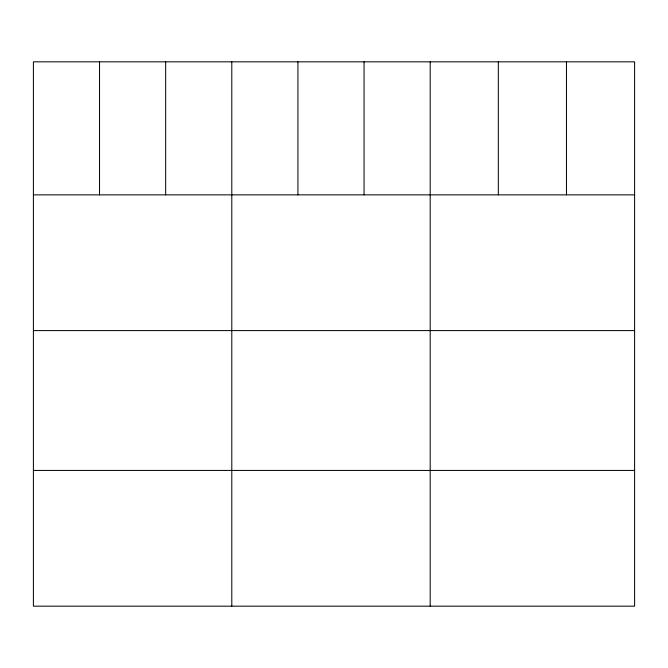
<?xml version="1.0" encoding="UTF-8"?>
<svg xmlns="http://www.w3.org/2000/svg" width="668" height="668" viewBox="0 0 668 668"><rect width="100%" height="100%" fill="white"/><g stroke="black" fill="none" stroke-linecap="round" stroke-linejoin="round"><path stroke-width="1" d="M634.6 194.864L634.6 606.168L33.4 606.168L33.4 61.832L634.6 61.832L634.6 194.864L33.4 194.864M33.4 330.593L634.6 330.593M33.4 470.439L634.6 470.439M566.464 61.832L566.464 194.864M498.328 61.832L498.328 194.864M430.192 61.832L430.192 606.168M364.06 61.832L364.06 194.864M297.928 61.832L297.928 194.864M231.796 61.832L231.796 606.168M165.664 61.832L165.664 194.864M99.532 61.832L99.532 194.864"/></g></svg>
